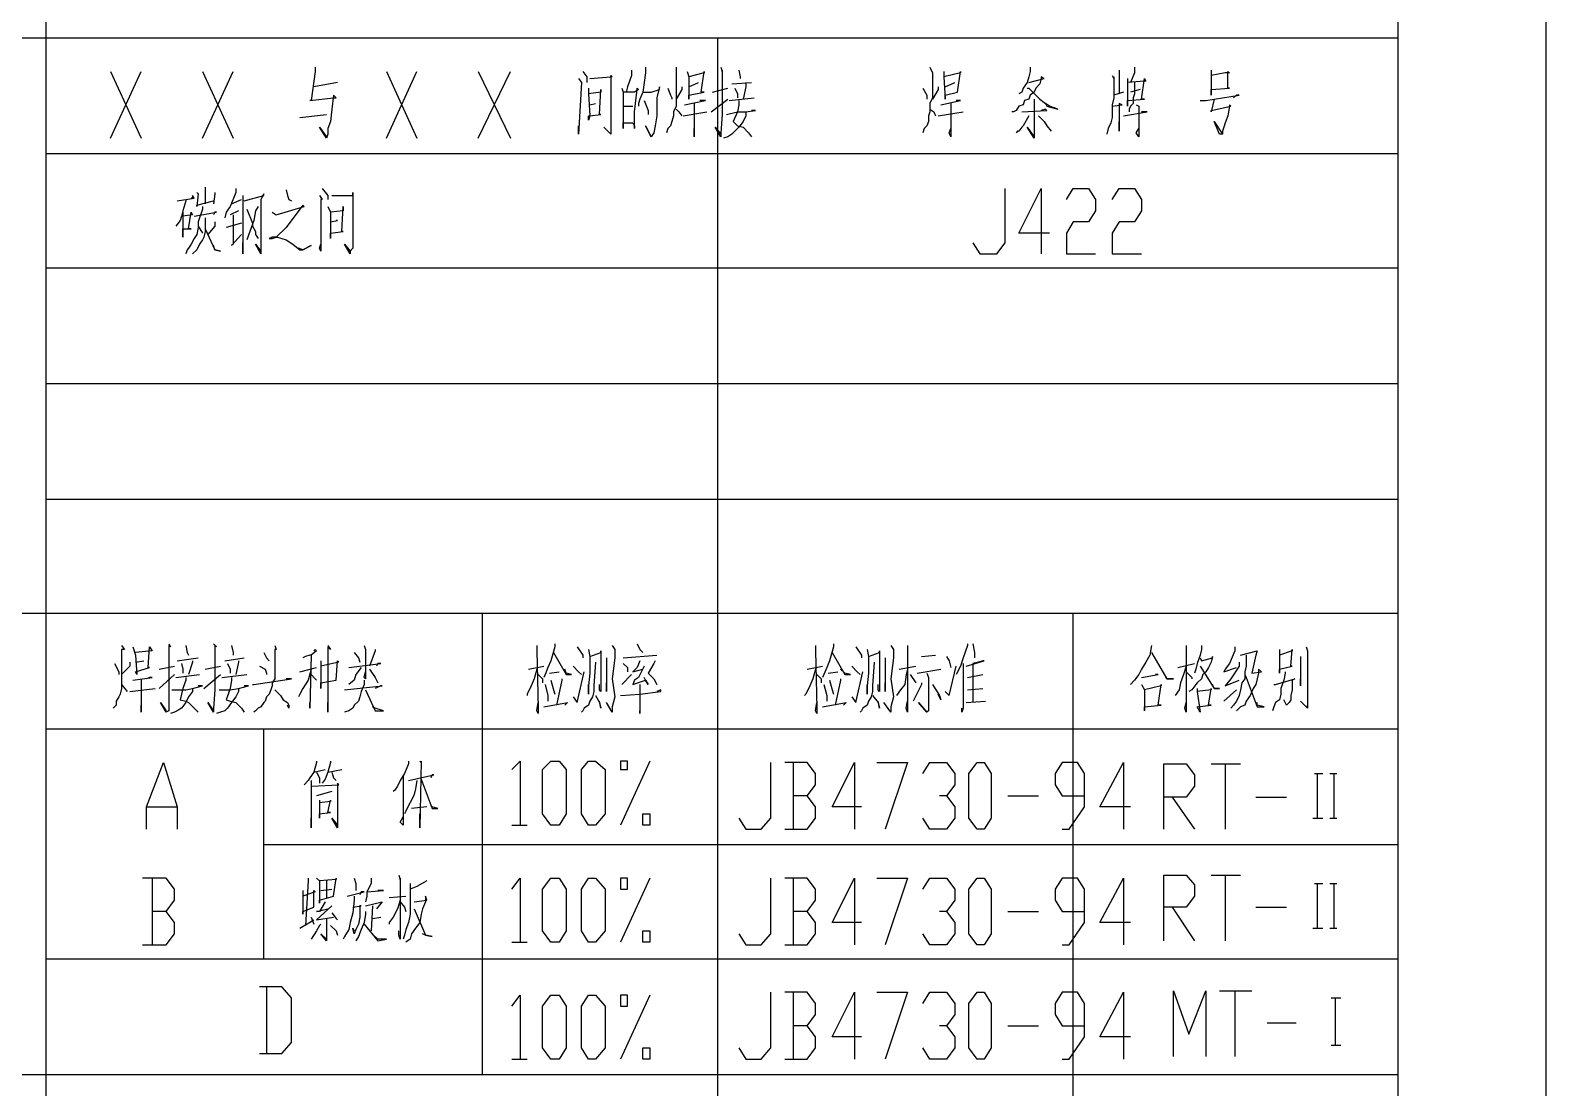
# Model space of a CAD drawing. Extents: x 0 to 400, y 0 to 283.
# Drawn here: x 330.7 to 399.8, y 179.4 to 227.6 of the extents above; entities that cross this region are included whole.
import ezdxf

# ---------------------------------------------------------------- set-up
doc = ezdxf.new("R2010")
doc.units = 0
doc.layers.get('0').update_dxf_attribs({"linetype": 'CONTINUOUS'})

msp = doc.modelspace()

# ---------------------------------------------------------------- linework, layer by layer
at = {"color": 0}
for points in [[(0.09525, 0.09525), (0.09525, 282.54325), (399.76425, 282.54325), (399.76425, 0.09525), (0.09525, 0.09525)], [(16.85925, 6.76275), (16.85925, 275.87575), (393.03325, 275.87575), (393.03325, 6.76275), (16.85925, 6.76275)], [(331.43825, 164.24275), (331.43825, 242.98275)], [(275.05025, 227.23475), (393.03325, 227.23475)], [(362.04525, 164.24275), (362.04525, 227.23475)], [(343.69375, 225.90125), (343.69375, 225.71075), (343.50325, 224.37725), (343.43975, 224.37725), (344.51925, 224.50425), (344.64625, 224.50425), (344.51925, 224.63125), (344.45575, 223.99625), (344.39225, 223.42475), (344.26525, 223.10725), (344.26525, 222.85325), (344.20175, 222.66275), (343.88425, 223.17075), (344.20175, 222.72625)], [(358.74325, 225.90125), (358.74325, 225.64725), (358.67975, 225.20275), (358.61625, 224.75825), (358.48925, 224.44075), (358.42575, 224.25025), (358.42575, 224.12325)], [(360.14025, 225.90125), (360.14025, 224.12325), (360.01325, 223.86925), (360.01325, 223.67875), (359.94975, 223.42475), (359.88625, 223.23425), (359.75925, 223.10725), (359.69575, 222.91675)], [(362.17225, 225.90125), (362.23575, 225.71075), (362.23575, 225.77425), (362.23575, 223.74225), (362.17225, 222.91675), (362.17225, 222.72625), (361.91825, 223.17075), (362.17225, 222.85325)], [(371.69725, 225.90125), (371.82425, 225.64725), (371.82425, 224.50425), (371.69725, 224.25025), (371.69725, 223.86925), (371.63375, 223.67875), (371.63375, 223.42475), (371.57025, 223.23425), (371.44325, 223.10725), (371.37975, 222.91675)], [(376.26925, 225.90125), (376.26925, 225.71075), (376.20575, 225.45675), (376.14225, 225.20275), (375.95175, 224.94875), (375.88825, 224.75825), (375.76125, 224.69475)], [(381.03175, 225.90125), (381.03175, 225.64725), (380.84125, 225.20275)], [(334.35925, 222.66275), (335.75625, 225.71075)], [(334.35925, 225.71075), (335.75625, 222.66275)], [(338.55025, 222.66275), (339.94725, 225.71075)], [(338.55025, 225.71075), (339.94725, 222.66275)], [(344.70975, 225.20275), (343.63025, 225.01225)], [(346.93225, 222.66275), (348.32925, 225.71075)], [(346.93225, 225.71075), (348.32925, 222.66275)], [(351.12325, 222.66275), (352.58375, 225.71075)], [(351.12325, 225.71075), (352.58375, 222.66275)], [(355.69525, 225.39325), (355.82225, 225.20275), (355.69525, 222.85325), (355.69525, 223.23425)], [(355.88575, 225.71075), (356.07625, 225.45675), (356.07625, 225.20275)], [(356.20325, 225.39325), (357.15575, 225.45675), (357.15575, 225.52025), (357.21925, 225.45675), (357.15575, 225.45675), (357.15575, 223.23425), (357.15575, 222.85325), (356.83825, 223.17075), (357.15575, 222.85325)], [(358.10825, 225.77425), (358.10825, 225.52025), (357.91775, 225.01225), (357.85425, 224.75825)], [(360.64825, 225.71075), (360.71175, 225.45675), (360.71175, 224.44075), (360.71175, 224.63125), (361.41025, 224.75825), (361.28325, 224.75825), (361.41025, 225.71075), (361.41025, 225.64725), (360.71175, 225.45675)], [(360.71175, 225.01225), (361.15625, 225.20275)], [(362.68025, 225.13925), (363.56925, 225.20275)], [(362.99775, 225.77425), (363.06125, 225.45675), (363.06125, 225.39325)], [(363.31525, 225.20275), (363.31525, 225.01225), (363.18825, 224.44075)], [(372.33225, 225.71075), (372.33225, 225.45675), (372.39575, 224.44075), (372.39575, 224.63125), (372.96725, 224.75825), (373.09425, 225.71075), (373.09425, 225.64725), (372.33225, 225.45675)], [(372.39575, 225.01225), (372.84025, 225.20275)], [(376.20575, 225.20275), (376.90425, 225.39325), (376.77725, 225.45675), (376.77725, 225.39325), (376.71375, 225.13925), (376.52325, 224.94875), (376.45975, 224.75825), (376.26925, 224.63125), (376.20575, 224.44075), (376.01525, 224.37725), (375.95175, 224.18675), (375.76125, 224.12325), (375.63425, 223.93275), (375.50725, 223.86925), (375.44375, 223.86925)], [(380.01575, 225.52025), (380.07925, 225.39325), (380.07925, 225.45675), (380.07925, 224.94875), (380.07925, 224.50425), (380.01575, 224.18675), (380.01575, 223.61525), (379.95225, 223.36125), (379.82525, 223.10725), (379.76175, 222.85325)], [(380.33325, 225.77425), (380.33325, 224.69475)], [(380.71425, 225.39325), (380.71425, 224.12325), (380.71425, 224.37725), (381.47625, 224.44075), (381.34925, 224.44075), (381.47625, 225.39325), (381.53975, 225.26625), (381.47625, 225.26625), (380.71425, 225.20275)], [(381.03175, 225.20275), (381.03175, 224.69475), (380.96825, 224.50425), (380.96825, 224.25025), (380.84125, 224.12325), (380.77775, 223.99625), (380.77775, 223.86925)], [(384.52425, 225.77425), (384.52425, 224.63125), (384.52425, 224.88525), (385.34975, 224.94875), (385.28625, 224.94875), (385.28625, 225.64725), (385.28625, 225.71075), (385.34975, 225.64725), (385.15925, 225.64725), (384.52425, 225.52025)], [(356.13975, 224.94875), (356.13975, 224.69475), (356.20325, 223.67875), (356.13975, 223.48825), (356.13975, 223.67875), (356.20325, 223.67875), (356.71125, 223.74225), (356.64775, 223.74225), (356.71125, 224.88525), (356.71125, 224.75825), (356.13975, 224.69475)], [(357.66375, 224.94875), (357.72725, 224.75825), (357.72725, 223.10725), (357.72725, 223.36125), (358.17175, 223.36125), (358.23525, 223.23425), (358.23525, 223.10725), (358.23525, 223.86925), (358.36225, 224.88525), (358.36225, 224.94875), (358.42575, 224.88525), (358.23525, 224.75825), (357.72725, 224.75825)], [(358.61625, 224.75825), (358.99725, 224.75825), (359.37825, 224.88525), (359.37825, 225.01225), (359.25125, 224.50425), (359.25125, 223.67875), (359.18775, 223.23425), (359.12425, 222.91675), (358.99725, 222.72625), (358.74325, 223.23425), (358.99725, 222.72625)], [(359.75925, 224.94875), (359.88625, 224.63125), (359.94975, 224.50425), (359.94975, 224.44075)], [(360.39425, 225.01225), (360.39425, 224.88525), (360.14025, 224.44075)], [(361.72775, 223.86925), (362.48975, 224.44075)], [(361.79125, 224.75825), (362.48975, 224.94875)], [(362.55325, 224.37725), (363.69625, 224.50425)], [(362.80725, 224.94875), (362.93425, 224.69475), (362.93425, 224.50425)], [(371.37975, 224.94875), (371.57025, 224.63125), (371.57025, 224.44075)], [(372.07825, 225.01225), (372.07825, 224.88525), (371.82425, 224.44075)], [(376.14225, 224.94875), (376.20575, 224.94875), (376.39625, 224.75825), (376.52325, 224.63125), (376.71375, 224.44075), (376.96775, 224.25025), (377.03125, 224.12325), (377.53925, 223.99625), (377.15825, 224.12325), (376.96775, 224.25025)], [(376.45975, 224.44075), (376.45975, 224.37725)], [(380.52375, 224.75825), (380.07925, 224.63125)], [(381.28575, 224.88525), (380.84125, 224.75825)], [(384.01625, 224.37725), (384.27025, 224.37725), (384.65125, 224.44075), (385.79425, 224.63125), (385.66725, 224.63125), (385.54025, 224.50425)], [(384.65125, 224.44075), (384.52425, 223.86925), (384.52425, 223.93275), (385.41325, 224.12325), (385.34975, 224.18675), (385.34975, 224.12325), (385.28625, 223.67875), (385.15925, 223.36125), (385.09575, 223.17075), (385.03225, 222.98025), (385.03225, 222.85325), (384.90525, 222.85325), (384.65125, 223.42475), (385.03225, 222.85325)], [(356.20325, 224.18675), (356.45725, 224.25025)], [(357.72725, 224.12325), (358.17175, 224.12325)], [(358.67975, 224.37725), (358.87025, 223.93275), (358.87025, 223.74225)], [(360.14025, 223.99625), (360.26725, 223.86925), (360.39425, 223.67875)], [(360.45775, 223.67875), (361.53725, 223.86925)], [(360.52125, 224.18675), (361.47375, 224.37725), (361.21975, 224.37725)], [(360.96575, 224.25025), (360.96575, 222.72625), (360.96575, 222.91675), (360.96575, 223.10725)], [(363.31525, 223.86925), (363.31525, 223.67875), (363.18825, 223.42475), (362.99775, 223.17075), (362.80725, 222.98025), (362.68025, 222.85325), (362.48975, 222.72625), (362.29925, 222.66275)], [(362.42625, 223.74225), (362.93425, 223.86925), (363.31525, 223.86925), (363.75975, 223.93275), (363.56925, 223.93275)], [(362.99775, 224.37725), (362.99775, 224.18675), (362.93425, 223.86925), (362.74375, 223.42475), (362.93425, 223.23425), (363.18825, 223.17075), (363.44225, 222.91675), (363.56925, 222.72625)], [(371.69725, 223.99625), (371.88775, 223.86925), (371.95125, 223.67875)], [(372.07825, 223.67875), (373.22125, 223.86925)], [(372.20525, 224.18675), (373.09425, 224.37725), (372.90375, 224.37725)], [(372.64975, 224.25025), (372.64975, 222.72625), (372.58625, 222.91675), (372.64975, 223.10725)], [(375.88825, 223.86925), (377.03125, 223.93275), (376.96775, 223.99625), (376.77725, 223.93275)], [(376.45975, 224.37725), (376.45975, 222.66275), (376.14225, 223.17075), (376.45975, 222.72625)], [(380.01575, 224.12325), (380.46025, 224.18675), (380.33325, 224.25025), (380.33325, 222.98025), (380.33325, 223.17075), (380.33325, 223.42475)], [(380.52375, 223.67875), (381.60325, 223.86925), (381.34925, 223.86925)], [(381.09525, 224.18675), (381.22225, 224.12325), (381.22225, 222.72625), (381.09525, 222.91675), (381.22225, 223.10725)], [(342.99525, 223.61525), (344.20175, 223.74225)], [(376.20575, 223.67875), (375.95175, 223.23425), (375.88825, 223.17075), (375.76125, 222.98025), (375.69775, 222.98025), (375.63425, 222.91675)], [(376.65025, 223.67875), (376.90425, 223.42475), (377.03125, 223.23425), (377.22175, 222.98025)], [(331.43825, 221.96425), (393.03325, 221.96425)], [(338.67725, 220.44025), (338.67725, 219.67825)], [(340.07425, 220.37675), (340.07425, 220.18625), (339.82025, 219.55125), (339.62975, 219.29725), (339.56625, 219.04325)], [(342.36025, 220.31325), (342.42375, 220.05925), (342.48725, 219.86875), (342.61425, 219.80525)], [(344.01125, 220.37675), (344.26525, 220.05925), (344.26525, 219.86875)], [(373.66575, 217.90025), (373.98325, 217.39225), (374.74525, 217.39225), (375.12625, 217.90025), (375.12625, 220.37675)], [(377.15825, 218.34475), (375.76125, 218.34475), (376.77725, 220.37675), (376.77725, 217.39225)], [(377.92025, 219.86875), (378.23775, 220.37675), (378.93625, 220.37675), (379.25375, 219.86875), (379.25375, 219.36075), (378.93625, 218.85275), (378.23775, 218.85275), (377.92025, 218.34475), (377.92025, 217.39225), (379.25375, 217.39225)], [(380.01575, 219.86875), (380.33325, 220.37675), (381.03175, 220.37675), (381.34925, 219.86875), (381.34925, 219.36075), (381.03175, 218.85275), (380.33325, 218.85275), (380.01575, 218.34475), (380.01575, 217.39225), (381.34925, 217.39225)], [(337.78825, 219.86875), (337.78825, 219.80525), (337.66125, 219.36075), (337.59775, 219.10675), (337.53425, 218.91625), (337.34375, 218.66225)], [(337.40725, 219.80525), (338.16925, 219.93225), (338.10575, 220.05925), (338.10575, 219.93225), (338.04225, 219.93225)], [(338.29625, 220.18625), (338.35975, 220.12275), (338.29625, 219.55125), (338.29625, 219.61475), (339.05825, 219.80525)], [(339.12175, 220.18625), (339.12175, 220.12275), (339.05825, 219.67825)], [(339.88375, 219.67825), (340.32825, 219.86875)], [(340.39175, 220.05925), (340.39175, 217.39225), (340.39175, 217.64625), (340.39175, 217.90025)], [(340.45525, 219.80525), (341.34425, 220.05925), (341.34425, 220.12275), (341.21725, 219.86875), (341.21725, 217.39225), (340.96325, 217.83675), (341.21725, 217.51925)], [(341.72525, 219.29725), (341.91575, 219.17025), (343.18575, 219.55125), (343.12225, 219.61475), (342.36025, 218.59875), (341.91575, 218.15425), (341.72525, 218.15425), (341.59825, 218.09075), (341.72525, 218.09075), (341.91575, 218.15425), (341.97925, 218.15425), (342.36025, 218.02725), (342.67775, 217.83675), (342.99525, 217.58275), (343.12225, 217.58275), (343.50325, 217.77325), (343.12225, 217.58275), (342.93175, 217.64625)], [(343.88425, 220.05925), (344.01125, 219.86875), (343.94775, 219.86875), (343.94775, 217.51925), (343.88425, 217.64625), (343.94775, 217.83675)], [(344.45575, 220.05925), (345.40825, 220.05925), (345.40825, 220.18625), (345.40825, 217.64625), (345.28125, 217.51925), (345.28125, 217.39225), (345.02725, 217.83675), (345.28125, 217.51925)], [(337.66125, 219.29725), (337.66125, 218.15425), (337.66125, 218.53525), (338.04225, 218.53525), (337.91525, 218.53525), (338.04225, 219.29725), (338.10575, 219.17025), (337.66125, 219.10675)], [(338.55025, 219.55125), (338.55025, 219.42425), (338.35975, 218.85275), (338.35975, 218.59875), (338.29625, 218.28125), (338.16925, 218.09075), (338.04225, 217.83675), (337.91525, 217.64625), (337.85175, 217.58275), (337.78825, 217.39225)], [(338.67725, 219.04325), (338.67725, 218.40825), (338.61375, 218.15425), (338.55025, 218.02725), (338.42325, 217.83675), (338.29625, 217.58275), (338.10575, 217.39225)], [(338.16925, 219.10675), (339.18525, 219.29725), (339.12175, 219.29725), (339.05825, 219.17025)], [(340.20125, 219.36075), (339.82025, 219.17025)], [(339.94725, 219.17025), (339.94725, 217.83675), (339.88375, 217.77325), (340.32825, 218.28125)], [(341.09025, 219.55125), (340.96325, 219.36075), (340.89975, 218.91625), (340.70925, 218.40825), (340.58225, 218.02725)], [(340.58225, 219.42425), (340.83625, 218.78925), (340.83625, 218.66225), (340.96325, 218.40825), (340.96325, 218.28125), (341.09025, 218.09075)], [(344.26525, 219.55125), (344.39225, 219.29725), (344.39225, 218.09075), (344.39225, 218.28125), (344.39225, 218.34475), (344.96375, 218.40825), (344.90025, 218.40825), (344.96375, 219.55125), (344.96375, 219.36075), (344.39225, 219.29725)], [(344.39225, 218.85275), (344.70975, 218.91625), (344.64625, 218.91625)], [(338.35975, 218.66225), (338.55025, 218.34475)], [(338.67725, 218.53525), (339.12175, 217.58275), (339.37575, 217.51925), (339.12175, 217.58275), (339.05825, 217.77325)], [(339.12175, 218.85275), (339.12175, 218.66225), (338.80425, 218.28125)], [(340.32825, 218.78925), (339.62975, 218.59875)], [(331.43825, 216.75725), (393.03325, 216.75725)], [(331.43825, 211.48675), (393.03325, 211.48675)], [(331.43825, 206.21625), (393.03325, 206.21625)], [(275.05025, 201.00925), (393.03325, 201.00925)], [(351.31375, 179.99075), (351.31375, 201.00925)], [(378.23775, 164.24275), (378.23775, 201.00925)], [(337.02625, 199.61225), (337.08975, 199.48525), (337.02625, 199.54875), (337.02625, 196.56425), (336.89925, 196.50075), (336.64525, 196.94525), (336.89925, 196.56425)], [(339.05825, 199.61225), (339.18525, 199.48525), (339.12175, 199.54875), (339.12175, 197.51675), (339.05825, 196.69125), (339.05825, 196.50075), (338.80425, 196.94525), (339.05825, 196.56425)], [(354.61575, 199.61225), (354.61575, 199.48525), (354.42525, 198.85025), (354.29825, 198.53275), (354.17125, 198.21525), (354.10775, 198.08825)], [(358.36225, 199.61225), (358.48925, 199.35825), (358.61625, 199.23125)], [(367.31575, 199.61225), (367.31575, 199.48525), (367.12525, 198.85025), (366.99825, 198.53275), (366.87125, 198.21525), (366.80775, 198.08825)], [(373.41175, 199.61225), (373.41175, 199.54875), (373.22125, 198.97725), (373.09425, 198.59625), (372.90375, 198.21525)], [(373.66575, 199.61225), (373.72925, 199.23125), (373.72925, 198.97725)], [(334.86725, 199.54875), (334.99425, 199.35825), (334.86725, 199.35825), (334.86725, 198.59625), (334.86725, 197.58025), (334.80375, 197.32625), (334.74025, 197.19925), (334.61325, 197.00875), (334.61325, 196.81825), (334.48625, 196.69125)], [(335.37525, 199.48525), (335.50225, 199.10425), (335.56575, 198.21525), (335.50225, 198.34225), (336.13725, 198.53275), (336.07375, 198.53275), (336.13725, 199.48525), (336.26425, 199.29475), (335.50225, 199.23125)], [(337.40725, 198.85025), (338.35975, 198.97725)], [(337.78825, 199.54875), (337.85175, 199.23125), (337.91525, 199.10425)], [(339.56625, 198.85025), (340.45525, 198.97725)], [(339.88375, 199.54875), (339.94725, 199.23125), (339.94725, 199.10425)], [(341.85225, 199.54875), (341.91575, 199.35825), (341.85225, 199.35825), (341.85225, 199.04075), (341.85225, 198.02475), (341.72525, 197.83425), (341.72525, 197.70725), (341.66175, 197.51675), (341.59825, 197.32625), (341.47125, 197.19925), (341.40775, 197.00875), (341.34425, 196.94525), (341.21725, 196.75475), (341.09025, 196.69125), (340.96325, 196.56425), (340.89975, 196.50075)], [(341.34425, 199.23125), (341.47125, 198.97725), (341.59825, 198.85025)], [(343.63025, 199.29475), (343.69375, 199.35825), (343.75725, 199.29475), (343.50325, 199.10425), (343.43975, 199.10425), (343.24925, 199.04075), (343.12225, 198.97725)], [(343.50325, 199.10425), (343.43975, 196.69125), (343.43975, 196.94525)], [(344.26525, 199.54875), (344.39225, 199.35825), (344.26525, 199.48525), (344.26525, 196.50075), (344.26525, 196.56425), (344.26525, 196.94525)], [(345.47175, 199.23125), (345.66225, 198.97725), (345.72575, 198.78675)], [(345.91625, 199.54875), (345.97975, 199.35825), (345.97975, 198.02475), (345.91625, 198.08825), (345.97975, 198.34225)], [(346.42425, 199.35825), (346.42425, 199.29475), (346.17025, 198.59625)], [(353.79025, 199.54875), (353.79025, 199.29475), (353.85375, 196.69125), (353.85375, 196.43725), (353.79025, 196.56425), (353.85375, 196.94525)], [(354.55225, 199.23125), (355.12375, 198.21525), (355.37775, 198.21525), (355.12375, 198.27875), (355.06025, 198.46925)], [(355.63175, 199.48525), (355.88575, 199.10425), (355.88575, 198.97725)], [(356.13975, 199.35825), (356.20325, 199.04075), (356.20325, 198.27875), (356.13975, 197.70725), (356.13975, 197.32625), (356.13975, 197.51675), (356.13975, 197.77075)], [(356.20325, 199.04075), (356.71125, 199.23125), (356.71125, 199.29475), (356.71125, 198.46925), (356.71125, 197.45325), (356.64775, 197.51675), (356.64775, 197.77075)], [(357.21925, 199.54875), (357.34625, 199.35825), (357.34625, 198.97725), (357.21925, 198.02475), (357.34625, 197.19925), (357.21925, 196.75475), (357.21925, 196.50075), (356.96525, 196.94525)], [(356.96525, 198.97725), (356.96525, 197.45325), (356.96525, 197.58025), (356.96525, 197.83425)], [(357.72725, 198.97725), (359.25125, 199.10425)], [(366.49025, 199.54875), (366.49025, 199.29475), (366.55375, 196.69125), (366.55375, 196.43725), (366.49025, 196.56425), (366.55375, 196.94525)], [(367.25225, 199.23125), (367.82375, 198.21525), (368.07775, 198.21525), (367.82375, 198.27875), (367.63325, 198.46925)], [(368.33175, 199.48525), (368.58575, 199.10425), (368.58575, 198.97725)], [(368.83975, 199.35825), (368.90325, 199.04075), (368.90325, 198.27875), (368.83975, 197.70725), (368.83975, 197.32625), (368.83975, 197.51675), (368.83975, 197.77075)], [(368.90325, 199.04075), (369.41125, 199.23125), (369.41125, 199.29475), (369.41125, 198.46925), (369.41125, 197.45325), (369.34775, 197.51675), (369.34775, 197.77075)], [(369.91925, 199.54875), (370.04625, 199.35825), (370.04625, 198.97725), (369.91925, 198.02475), (370.04625, 197.19925), (369.91925, 196.75475), (369.91925, 196.50075), (369.60175, 196.94525)], [(369.66525, 198.97725), (369.66525, 197.45325), (369.66525, 197.58025), (369.66525, 197.83425)], [(370.68125, 199.54875), (370.68125, 196.50075), (370.61775, 196.69125), (370.68125, 197.00875)], [(371.31625, 199.04075), (371.95125, 199.10425)], [(372.45925, 199.04075), (372.58625, 198.85025), (372.64975, 198.53275)], [(381.79375, 199.54875), (381.73025, 199.10425), (381.53975, 198.78675), (381.34925, 198.46925), (381.22225, 198.21525), (381.03175, 197.96125), (380.84125, 197.77075)], [(381.79375, 199.23125), (382.49225, 198.02475), (382.80975, 198.02475), (382.49225, 198.02475), (382.36525, 198.27875)], [(383.38125, 199.54875), (383.38125, 196.50075), (383.31775, 196.69125), (383.38125, 196.94525)], [(384.01625, 198.97725), (384.07975, 198.85025), (384.58775, 198.97725), (384.58775, 199.04075), (384.52425, 198.78675), (384.39725, 198.53275), (384.27025, 198.34225), (384.14325, 198.21525), (384.07975, 198.02475), (383.88925, 197.83425), (383.82575, 197.77075), (383.63525, 197.51675), (383.50825, 197.45325)], [(384.07975, 199.54875), (384.07975, 199.35825), (384.01625, 199.10425), (383.88925, 198.72325), (383.82575, 198.46925), (383.76225, 198.27875)], [(385.60375, 199.48525), (385.60375, 199.29475), (385.34975, 198.72325), (385.15925, 198.46925), (385.09575, 198.34225), (385.66725, 198.53275)], [(386.11175, 199.10425), (386.11175, 198.59625), (386.04825, 198.34225), (386.04825, 198.02475), (385.92125, 197.83425), (385.85775, 197.51675), (385.79425, 197.26275), (385.66725, 197.00875), (385.54025, 196.81825), (385.41325, 196.69125)], [(385.85775, 199.10425), (386.61975, 199.29475), (386.55625, 199.10425), (386.36575, 198.27875), (386.81025, 198.34225), (386.68325, 198.46925), (386.68325, 198.27875), (386.61975, 198.02475), (386.55625, 197.77075), (386.42925, 197.58025), (386.36575, 197.45325), (386.30225, 197.26275), (386.11175, 197.00875), (386.04825, 196.81825), (385.85775, 196.75475), (385.66725, 196.56425)], [(387.63575, 199.35825), (387.63575, 198.27875), (387.63575, 198.46925), (388.20725, 198.59625), (388.14375, 198.59625), (388.20725, 199.35825), (388.20725, 199.29475), (387.63575, 199.10425)], [(388.84225, 199.48525), (388.90575, 199.29475), (388.90575, 196.69125), (388.58825, 197.00875), (388.90575, 196.69125), (388.90575, 196.81825)], [(388.58825, 199.04075), (388.58825, 197.70725), (388.58825, 197.77075), (388.58825, 198.02475)], [(334.54975, 198.72325), (334.74025, 198.34225), (334.74025, 198.21525)], [(335.24825, 198.78675), (335.24825, 198.59625), (334.86725, 198.21525)], [(335.50225, 198.78675), (335.88325, 198.85025)], [(336.58175, 198.46925), (337.28025, 198.59625)], [(336.58175, 197.58025), (337.28025, 198.21525)], [(337.34375, 198.08825), (338.42325, 198.21525)], [(337.59775, 198.72325), (337.66125, 198.46925), (337.66125, 198.27875)], [(338.10575, 198.85025), (338.10575, 198.78675), (337.91525, 198.21525)], [(338.61375, 197.58025), (339.37575, 198.21525)], [(338.67725, 198.46925), (339.37575, 198.59625)], [(339.43925, 198.08825), (340.58225, 198.21525)], [(339.69325, 198.72325), (339.82025, 198.46925), (339.82025, 198.27875)], [(340.20125, 198.85025), (340.20125, 198.78675), (340.07425, 198.21525)], [(341.15375, 198.59625), (341.40775, 198.46925), (341.47125, 198.27875), (341.47125, 198.21525)], [(343.50325, 198.46925), (343.37625, 197.96125), (343.12225, 197.58025), (342.99525, 197.32625), (342.93175, 197.19925)], [(342.99525, 198.34225), (343.75725, 198.53275)], [(343.50325, 198.21525), (343.69375, 198.02475), (343.75725, 197.96125)], [(343.94775, 198.85025), (343.94775, 197.58025), (343.94775, 197.70725), (343.94775, 197.83425), (344.64625, 197.96125), (344.70975, 198.85025), (344.77325, 198.78675), (343.94775, 198.59625)], [(345.21775, 198.53275), (346.67825, 198.72325), (346.55125, 198.72325), (346.48775, 198.59625)], [(345.78925, 198.53275), (345.53525, 198.21525), (345.47175, 197.96125), (345.21775, 197.77075)], [(346.17025, 198.46925), (346.42425, 198.08825), (346.55125, 197.83425)], [(353.79025, 198.46925), (353.66325, 198.02475), (353.53625, 197.70725), (353.34575, 197.32625), (353.34575, 197.26275)], [(353.40925, 198.46925), (354.10775, 198.59625)], [(353.85375, 198.21525), (354.04425, 198.02475), (354.04425, 197.83425)], [(354.36175, 198.27875), (354.80625, 198.34225)], [(355.44125, 198.59625), (355.69525, 198.34225), (355.82225, 198.21525)], [(355.44125, 197.19925), (355.63175, 196.94525), (355.94925, 198.34225)], [(356.45725, 198.78675), (356.39375, 197.70725), (356.39375, 197.45325), (356.33025, 197.19925), (356.20325, 197.00875), (356.13975, 196.81825), (355.94925, 196.69125), (355.88575, 196.56425), (355.82225, 196.50075)], [(357.66375, 197.77075), (358.10825, 198.21525)], [(357.72725, 198.72325), (357.91775, 198.53275), (357.91775, 198.34225)], [(358.48925, 198.85025), (358.36225, 198.53275), (358.17175, 198.34225), (358.61625, 198.46925)], [(358.67975, 198.59625), (358.42575, 198.08825), (358.23525, 197.96125), (358.17175, 197.77075), (358.74325, 197.96125), (358.87025, 197.77075), (358.74325, 197.96125), (358.67975, 198.08825)], [(359.18775, 198.85025), (359.12425, 198.72325), (358.87025, 198.27875), (359.12425, 198.02475), (359.25125, 197.77075)], [(366.49025, 198.46925), (366.36325, 198.02475), (366.23625, 197.70725), (366.04575, 197.32625), (365.98225, 197.26275)], [(366.10925, 198.46925), (366.80775, 198.59625)], [(366.55375, 198.21525), (366.74425, 198.02475), (366.74425, 197.83425)], [(367.06175, 198.27875), (367.50625, 198.34225)], [(368.14125, 198.59625), (368.39525, 198.34225), (368.52225, 198.21525)], [(368.14125, 197.19925), (368.33175, 196.94525), (368.64925, 198.34225)], [(369.15725, 198.78675), (369.09375, 197.70725), (369.09375, 197.45325), (369.03025, 197.19925), (368.90325, 197.00875), (368.83975, 196.81825), (368.64925, 196.69125), (368.58575, 196.56425), (368.52225, 196.50075)], [(370.68125, 198.46925), (370.61775, 198.21525), (370.55425, 197.77075), (370.36375, 197.51675), (370.17325, 197.26275)], [(370.30025, 198.46925), (371.06225, 198.59625)], [(370.80825, 198.21525), (371.06225, 197.83425)], [(371.12575, 198.27875), (372.20525, 198.46925)], [(371.57025, 198.27875), (371.63375, 198.08825), (371.63375, 196.56425), (371.57025, 196.50075), (371.18925, 196.94525), (371.57025, 196.50075)], [(372.39575, 197.45325), (372.58625, 197.26275), (372.90375, 198.59625)], [(373.22125, 198.72325), (373.22125, 196.69125), (373.15775, 196.50075), (373.15775, 196.69125)], [(373.34825, 198.59625), (374.17375, 198.85025), (374.11025, 198.85025), (373.91975, 198.78675), (373.66575, 198.72325), (373.66575, 196.94525)], [(373.41175, 198.08825), (374.11025, 198.21525)], [(381.34925, 198.08825), (382.11125, 198.21525), (381.98425, 198.21525)], [(383.38125, 198.59625), (383.25425, 198.21525), (383.12725, 197.83425), (383.06375, 197.51675), (382.87325, 197.26275)], [(383.00025, 198.53275), (383.76225, 198.72325)], [(383.38125, 198.34225), (383.63525, 198.08825), (383.63525, 198.02475)], [(384.01625, 198.59625), (384.65125, 197.58025), (384.90525, 197.58025), (384.65125, 197.58025), (384.58775, 197.77075)], [(385.79425, 198.78675), (385.79425, 198.59625), (385.41325, 198.02475), (385.15925, 197.70725), (385.79425, 197.96125)], [(386.04825, 198.21525), (386.11175, 198.08825), (386.61975, 196.75475), (386.93725, 196.75475), (386.61975, 196.81825), (386.61975, 196.94525)], [(387.88975, 198.34225), (387.88975, 198.27875), (387.82625, 197.96125), (387.69925, 197.58025), (387.69925, 197.32625), (387.63575, 197.07225), (387.44525, 196.94525), (387.38175, 196.75475), (387.31825, 196.56425)], [(334.86725, 197.77075), (335.05775, 197.51675), (335.12125, 197.45325)], [(335.24825, 197.45325), (336.39125, 197.58025)], [(335.37525, 197.96125), (336.26425, 198.08825), (336.13725, 198.08825), (336.01025, 198.02475)], [(335.75625, 198.02475), (335.75625, 196.50075), (335.75625, 196.69125), (335.75625, 196.81825)], [(338.10575, 197.58025), (338.10575, 197.45325), (337.91525, 197.19925), (337.78825, 196.94525), (337.59775, 196.69125), (337.40725, 196.56425), (337.28025, 196.50075), (337.08975, 196.43725)], [(337.15325, 197.51675), (337.78825, 197.51675), (338.10575, 197.58025), (338.55025, 197.70725), (338.35975, 197.70725)], [(337.78825, 198.08825), (337.78825, 197.96125), (337.66125, 197.58025), (337.53425, 197.07225), (337.78825, 197.00875), (337.91525, 196.94525), (338.16925, 196.69125), (338.35975, 196.50075)], [(340.20125, 197.58025), (340.20125, 197.45325), (340.07425, 197.19925), (339.88375, 196.94525), (339.69325, 196.69125), (339.56625, 196.56425), (339.37575, 196.50075), (339.18525, 196.43725)], [(339.31225, 197.51675), (339.82025, 197.51675), (340.20125, 197.58025), (340.64575, 197.70725), (340.45525, 197.70725)], [(339.88375, 198.08825), (339.88375, 197.96125), (339.82025, 197.58025), (339.62975, 197.07225), (339.82025, 197.00875), (340.07425, 196.94525), (340.32825, 196.69125), (340.45525, 196.50075)], [(340.83625, 197.77075), (340.89975, 197.77075), (342.61425, 198.02475), (342.36025, 198.02475)], [(341.85225, 197.51675), (342.10625, 197.26275), (342.23325, 197.07225), (342.42375, 196.94525), (342.48725, 196.81825), (342.48725, 196.69125), (342.42375, 196.81825)], [(345.91625, 197.96125), (345.91625, 197.77075), (345.78925, 197.45325), (345.72575, 197.19925), (345.66225, 197.00875), (345.47175, 196.81825), (345.40825, 196.69125), (345.21775, 196.56425), (345.02725, 196.50075)], [(345.02725, 197.51675), (346.74175, 197.70725), (346.67825, 197.70725), (346.42425, 197.58025)], [(345.97975, 197.51675), (346.42425, 196.56425), (346.80525, 196.56425), (346.42425, 196.69125), (346.29725, 196.75475)], [(354.17125, 197.77075), (354.29825, 197.26275), (354.29825, 197.00875)], [(354.42525, 197.96125), (354.55225, 197.51675), (354.61575, 197.32625)], [(354.93325, 198.02475), (354.93325, 197.96125), (354.67925, 196.81825)], [(357.60025, 197.26275), (358.48925, 197.32625), (359.44175, 197.45325), (359.44175, 197.51675), (359.25125, 197.45325)], [(358.48925, 197.77075), (358.48925, 196.43725), (358.48925, 196.50075), (358.48925, 196.56425)], [(366.87125, 197.77075), (366.99825, 197.26275), (366.99825, 197.00875)], [(367.12525, 197.96125), (367.25225, 197.51675), (367.31575, 197.32625)], [(367.63325, 198.02475), (367.63325, 197.96125), (367.37925, 196.81825)], [(371.31625, 197.83425), (371.31625, 197.77075), (370.93525, 197.00875)], [(371.82425, 197.77075), (372.14175, 197.26275), (372.20525, 197.07225), (372.07825, 197.32625)], [(373.41175, 197.51675), (374.11025, 197.58025)], [(381.34925, 197.77075), (381.47625, 197.51675), (381.47625, 196.56425), (381.47625, 196.75475), (382.23825, 196.81825), (382.11125, 196.81825), (382.23825, 197.77075), (382.23825, 197.70725), (381.47625, 197.51675)], [(383.88925, 197.58025), (383.88925, 197.45325), (384.01625, 196.50075), (383.88925, 196.75475), (384.52425, 196.81825), (384.39725, 196.81825), (384.52425, 197.58025), (384.52425, 197.51675), (383.88925, 197.45325)], [(385.09575, 197.00875), (385.66725, 197.51675)], [(387.38175, 197.77075), (387.44525, 197.77075), (388.33425, 198.02475), (388.20725, 197.96125), (388.20725, 197.51675), (388.14375, 197.26275), (388.14375, 197.07225), (388.08025, 196.94525), (387.95325, 196.81825), (387.82625, 197.07225)], [(354.10775, 196.75475), (355.18725, 196.94525), (355.06025, 196.81825)], [(356.45725, 197.26275), (356.64775, 196.94525), (356.71125, 196.69125), (356.64775, 197.00875)], [(366.80775, 196.75475), (367.88725, 196.94525), (367.76025, 196.81825)], [(369.09375, 197.26275), (369.34775, 196.94525), (369.41125, 196.69125), (369.34775, 197.00875)], [(373.34825, 196.94525), (374.23725, 197.00875)], [(331.43825, 195.73875), (393.03325, 195.73875)], [(341.34425, 185.26125), (341.34425, 195.73875)], [(336.01025, 191.16675), (336.01025, 192.18275), (336.77225, 194.21475), (337.40725, 192.18275), (337.40725, 191.16675)], [(343.75725, 194.27825), (343.75725, 194.21475), (343.63025, 193.77025), (343.43975, 193.51625), (343.37625, 193.38925), (343.18575, 193.19875)], [(344.39225, 194.27825), (344.39225, 194.21475), (344.26525, 193.77025), (344.13825, 193.45275), (344.01125, 193.26225)], [(347.94825, 194.27825), (347.94825, 194.15125), (347.75775, 193.70675), (347.56725, 193.38925), (347.44025, 193.13525), (347.31325, 192.94475), (347.24975, 192.88125)], [(348.45625, 194.27825), (348.51975, 194.21475), (348.51975, 194.27825), (348.45625, 191.23025), (348.45625, 191.86525)], [(352.64725, 193.89725), (353.02825, 194.27825), (353.02825, 191.35725)], [(354.42525, 191.35725), (354.04425, 191.86525), (354.04425, 193.89725), (354.42525, 194.27825), (354.80625, 194.27825), (355.12375, 193.89725), (355.12375, 191.86525), (354.80625, 191.35725), (354.42525, 191.35725)], [(356.13975, 191.35725), (355.82225, 191.86525), (355.82225, 193.89725), (356.13975, 194.27825), (356.45725, 194.27825), (356.90175, 193.89725), (356.90175, 191.86525), (356.45725, 191.35725), (356.13975, 191.35725)], [(357.60025, 194.27825), (357.60025, 193.89725), (357.91775, 193.89725), (357.91775, 194.27825), (357.60025, 194.27825)], [(358.93375, 194.27825), (357.60025, 191.35725)], [(362.99775, 191.67475), (363.31525, 191.16675), (364.01375, 191.16675), (364.45825, 191.67475), (364.45825, 194.21475)], [(366.10925, 192.69075), (366.49025, 193.19875), (366.49025, 193.70675), (366.10925, 194.21475), (365.09325, 194.21475)], [(365.47425, 194.21475), (365.47425, 191.16675)], [(368.58575, 192.18275), (367.25225, 192.18275), (368.26825, 194.21475), (368.26825, 191.16675)], [(369.28425, 194.21475), (370.68125, 194.21475), (369.66525, 191.16675)], [(371.37975, 193.70675), (371.69725, 194.21475), (372.45925, 194.21475), (372.84025, 193.70675), (372.84025, 193.19875), (372.45925, 192.69075), (372.14175, 192.69075)], [(373.85625, 191.16675), (373.47525, 191.67475), (373.47525, 193.70675), (373.85625, 194.21475), (374.17375, 194.21475), (374.49125, 193.70675), (374.49125, 191.67475), (374.17375, 191.16675), (373.85625, 191.16675)], [(377.72975, 191.16675), (378.04725, 191.16675), (378.74575, 192.18275), (378.74575, 193.70675), (378.42825, 194.21475), (377.72975, 194.21475), (377.41225, 193.70675), (377.41225, 193.19875), (377.72975, 192.69075), (378.74575, 192.69075)], [(380.84125, 192.18275), (379.44425, 192.18275), (380.52375, 194.21475), (380.52375, 191.16675)], [(382.36525, 191.16675), (382.36525, 194.15125), (383.38125, 194.15125), (383.76225, 193.64325), (383.76225, 193.13525), (383.38125, 192.62725), (382.36525, 192.62725)], [(384.52425, 194.15125), (385.85775, 194.15125)], [(385.15925, 194.15125), (385.15925, 191.16675)], [(343.50325, 193.38925), (343.50325, 191.23025), (343.50325, 191.42075), (343.50325, 191.67475)], [(343.63025, 193.77025), (344.13825, 193.89725)], [(343.75725, 193.77025), (343.88425, 193.51625), (343.88425, 193.26225)], [(344.26525, 193.77025), (344.90025, 193.89725)], [(344.45575, 193.77025), (344.51925, 193.51625), (344.64625, 193.38925)], [(347.69425, 193.64325), (347.69425, 191.35725), (347.56725, 191.48425), (347.69425, 191.73825)], [(348.32925, 193.38925), (348.26575, 193.00825), (348.20225, 192.75425), (348.07525, 192.50025), (347.94825, 192.24625), (347.82125, 191.99225), (347.75775, 191.86525)], [(347.94825, 193.38925), (349.09125, 193.64325), (349.02775, 193.64325), (348.96425, 193.51625)], [(348.51975, 193.45275), (349.02775, 192.11925), (349.28175, 192.11925), (349.02775, 192.18275), (348.96425, 192.24625)], [(389.22325, 193.70675), (389.60425, 193.70675)], [(389.35025, 193.70675), (389.35025, 191.67475)], [(389.92175, 193.70675), (390.23925, 193.70675)], [(390.11225, 193.70675), (390.11225, 191.67475)], [(343.50325, 193.13525), (344.77325, 193.19875), (344.70975, 193.26225), (344.70975, 191.23025), (344.45575, 191.67475), (344.70975, 191.35725)], [(344.45575, 192.88125), (343.75725, 192.69075)], [(365.09325, 191.16675), (366.10925, 191.16675), (366.49025, 191.67475), (366.49025, 192.18275), (366.10925, 192.69075), (365.47425, 192.69075)], [(372.45925, 192.69075), (372.84025, 192.18275), (372.84025, 191.67475), (372.45925, 191.16675), (371.69725, 191.16675), (371.37975, 191.67475)], [(375.25325, 192.69075), (376.65025, 192.69075)], [(336.01025, 192.18275), (337.40725, 192.18275)], [(343.88425, 192.50025), (343.88425, 191.67475), (343.88425, 191.86525), (344.39225, 191.92875), (344.26525, 191.92875), (344.39225, 192.50025), (344.39225, 192.43675), (343.88425, 192.37325)], [(348.77375, 192.18275), (348.07525, 192.11925)], [(382.74625, 192.62725), (383.76225, 191.16675)], [(386.55625, 192.62725), (387.95325, 192.62725)], [(352.64725, 191.35725), (353.34575, 191.35725)], [(358.93375, 191.35725), (358.61625, 191.35725), (358.61625, 191.86525), (358.93375, 191.86525), (358.93375, 191.35725)], [(389.15975, 191.67475), (389.60425, 191.67475)], [(389.92175, 191.67475), (390.23925, 191.67475)], [(341.34425, 190.46825), (393.03325, 190.46825)], [(336.89925, 187.42025), (337.28025, 187.92825), (337.28025, 188.43625), (336.89925, 188.94425), (335.81975, 188.94425)], [(336.26425, 188.94425), (336.26425, 185.89625)], [(343.37625, 188.94425), (343.37625, 188.81725), (343.24925, 186.78525)], [(343.75725, 188.94425), (343.88425, 188.81725), (343.88425, 187.80125), (343.88425, 187.92825), (344.51925, 188.11875), (344.64625, 188.94425), (344.64625, 188.88075), (343.88425, 188.81725)], [(344.20175, 188.81725), (344.20175, 188.05525)], [(345.47175, 188.94425), (345.53525, 188.69025), (345.53525, 188.37275)], [(346.23375, 188.94425), (346.23375, 188.69025), (346.04325, 188.30925), (346.04325, 188.11875), (345.97975, 187.86475)], [(347.50375, 189.07125), (347.56725, 188.88075), (347.56725, 188.94425), (347.56725, 186.15025), (347.50375, 186.34075), (347.50375, 186.53125)], [(348.01175, 188.69025), (348.01175, 187.29325), (347.94825, 186.91225), (347.82125, 186.59475), (347.75775, 186.34075), (347.69425, 186.15025)], [(348.77375, 188.81725), (348.32925, 188.56325), (348.01175, 188.43625)], [(352.64725, 188.43625), (353.02825, 188.94425), (353.02825, 186.02325)], [(354.42525, 186.02325), (354.04425, 186.53125), (354.04425, 188.43625), (354.42525, 188.94425), (354.80625, 188.94425), (355.12375, 188.43625), (355.12375, 186.53125), (354.80625, 186.02325), (354.42525, 186.02325)], [(356.13975, 186.02325), (355.82225, 186.53125), (355.82225, 188.43625), (356.13975, 188.94425), (356.45725, 188.94425), (356.90175, 188.43625), (356.90175, 186.53125), (356.45725, 186.02325), (356.13975, 186.02325)], [(357.60025, 188.94425), (357.60025, 188.43625), (357.91775, 188.43625), (357.91775, 188.94425), (357.60025, 188.94425)], [(358.93375, 188.94425), (357.60025, 186.02325)], [(362.99775, 186.40425), (363.31525, 185.89625), (364.01375, 185.89625), (364.45825, 186.40425), (364.45825, 188.94425)], [(366.10925, 187.42025), (366.49025, 187.92825), (366.49025, 188.43625), (366.10925, 188.94425), (365.09325, 188.94425)], [(365.47425, 188.94425), (365.47425, 185.89625)], [(368.58575, 186.91225), (367.25225, 186.91225), (368.26825, 188.94425), (368.26825, 185.89625)], [(369.28425, 188.94425), (370.68125, 188.94425), (369.66525, 185.89625)], [(371.37975, 188.43625), (371.69725, 188.94425), (372.45925, 188.94425), (372.84025, 188.43625), (372.84025, 187.92825), (372.45925, 187.42025), (372.14175, 187.42025)], [(373.85625, 185.89625), (373.47525, 186.40425), (373.47525, 188.43625), (373.85625, 188.94425), (374.17375, 188.94425), (374.49125, 188.43625), (374.49125, 186.40425), (374.17375, 185.89625), (373.85625, 185.89625)], [(377.72975, 185.89625), (378.04725, 185.89625), (378.74575, 186.91225), (378.74575, 188.43625), (378.42825, 188.94425), (377.72975, 188.94425), (377.41225, 188.43625), (377.41225, 187.92825), (377.72975, 187.42025), (378.74575, 187.42025)], [(380.84125, 186.91225), (379.44425, 186.91225), (380.52375, 188.94425), (380.52375, 185.89625)], [(382.36525, 186.08675), (382.36525, 189.07125), (383.38125, 189.07125), (383.76225, 188.62675), (383.76225, 188.11875), (383.38125, 187.61075), (382.36525, 187.61075)], [(384.52425, 189.07125), (385.85775, 189.07125)], [(385.15925, 189.07125), (385.15925, 186.08675)], [(389.22325, 188.69025), (389.60425, 188.69025)], [(389.35025, 188.69025), (389.35025, 186.65825)], [(389.92175, 188.69025), (390.23925, 188.69025)], [(390.11225, 188.69025), (390.11225, 186.65825)], [(343.12225, 188.37275), (343.12225, 187.29325), (343.12225, 187.42025), (343.63025, 187.61075), (343.63025, 188.37275), (343.69375, 188.30925), (343.12225, 188.11875)], [(344.13825, 187.86475), (343.88425, 187.42025), (343.75725, 187.42025), (344.26525, 187.54725)], [(343.94775, 188.37275), (344.45575, 188.43625)], [(345.47175, 188.11875), (345.47175, 187.92825), (345.40825, 187.35675), (345.28125, 186.91225), (345.21775, 186.59475), (345.02725, 186.27725), (344.96375, 186.15025)], [(345.15425, 188.11875), (345.91625, 188.30925), (345.78925, 188.30925), (345.72575, 188.18225)], [(345.97975, 187.67425), (346.74175, 187.86475), (346.48775, 187.54725)], [(346.04325, 188.30925), (346.80525, 188.37275), (346.55125, 188.37275)], [(347.05925, 188.05525), (347.82125, 188.11875)], [(347.56725, 187.92825), (347.44025, 187.54725), (347.24975, 187.16625), (347.05925, 186.91225), (347.05925, 186.84875)], [(347.56725, 187.86475), (347.75775, 187.61075), (347.82125, 187.42025)], [(348.20225, 187.86475), (348.77375, 187.92825), (348.71025, 188.11875), (348.71025, 187.86475), (348.58325, 187.54725), (348.51975, 187.29325), (348.45625, 186.91225), (348.26575, 186.65825), (348.07525, 186.40425), (348.01175, 186.15025), (347.82125, 186.02325)], [(335.81975, 185.89625), (336.89925, 185.89625), (337.28025, 186.40425), (337.28025, 186.91225), (336.89925, 187.42025), (336.26425, 187.42025)], [(343.50325, 187.16625), (343.63025, 186.84875)], [(344.45575, 187.67425), (343.75725, 187.03925), (344.51925, 187.16625)], [(344.45575, 187.35675), (344.64625, 187.10275), (344.70975, 187.03925)], [(345.40825, 187.61075), (345.78925, 187.67425), (345.72575, 187.67425), (345.72575, 187.16625), (345.66225, 186.84875), (345.53525, 186.59475), (345.47175, 186.40425), (345.40825, 186.65825), (345.47175, 186.53125)], [(345.97975, 187.42025), (345.97975, 187.29325), (345.91625, 186.91225), (345.78925, 186.59475), (345.66225, 186.27725), (345.53525, 186.08675)], [(346.29725, 187.67425), (346.23375, 186.53125)], [(346.29725, 187.10275), (346.67825, 187.16625)], [(348.20225, 187.54725), (348.71025, 186.34075), (349.02775, 186.27725), (348.71025, 186.34075), (348.58325, 186.40425)], [(365.09325, 185.89625), (366.10925, 185.89625), (366.49025, 186.40425), (366.49025, 186.91225), (366.10925, 187.42025), (365.47425, 187.42025)], [(372.45925, 187.42025), (372.84025, 186.91225), (372.84025, 186.40425), (372.45925, 185.89625), (371.69725, 185.89625), (371.37975, 186.40425)], [(375.25325, 187.42025), (376.65025, 187.42025)], [(382.74625, 187.61075), (383.76225, 186.08675)], [(386.55625, 187.61075), (387.95325, 187.61075)], [(342.99525, 186.65825), (343.63025, 187.03925)], [(343.94775, 186.84875), (343.88425, 186.78525), (343.75725, 186.53125), (343.50325, 186.15025)], [(344.20175, 187.10275), (344.20175, 186.08675), (343.94775, 186.40425), (344.20175, 186.15025)], [(344.39225, 186.78525), (344.64625, 186.53125), (344.70975, 186.34075)], [(345.91625, 186.84875), (346.55125, 186.08675), (346.93225, 186.15025), (346.55125, 186.15025), (346.42425, 186.27725)], [(358.93375, 186.02325), (358.61625, 186.02325), (358.61625, 186.53125), (358.93375, 186.53125), (358.93375, 186.02325)], [(389.15975, 186.65825), (389.60425, 186.65825)], [(389.92175, 186.65825), (390.23925, 186.65825)], [(352.64725, 186.02325), (353.34575, 186.02325)], [(331.43825, 185.26125), (393.03325, 185.26125)], [(341.15375, 180.94325), (342.16975, 180.94325), (342.61425, 181.45125), (342.61425, 183.48325), (342.16975, 183.99125), (341.15375, 183.99125)], [(341.47125, 183.99125), (341.47125, 180.94325)], [(362.99775, 181.19725), (363.31525, 180.68925), (364.01375, 180.68925), (364.45825, 181.19725), (364.45825, 183.73725)], [(366.10925, 182.21325), (366.49025, 182.72125), (366.49025, 183.22925), (366.10925, 183.73725), (365.09325, 183.73725)], [(365.47425, 183.73725), (365.47425, 180.68925)], [(368.58575, 181.70525), (367.25225, 181.70525), (368.26825, 183.73725), (368.26825, 180.68925)], [(369.28425, 183.73725), (370.68125, 183.73725), (369.66525, 180.68925)], [(371.37975, 183.22925), (371.69725, 183.73725), (372.45925, 183.73725), (372.84025, 183.22925), (372.84025, 182.72125), (372.45925, 182.21325), (372.14175, 182.21325)], [(373.85625, 180.68925), (373.47525, 181.19725), (373.47525, 183.22925), (373.85625, 183.73725), (374.17375, 183.73725), (374.49125, 183.22925), (374.49125, 181.19725), (374.17375, 180.68925), (373.85625, 180.68925)], [(377.72975, 180.68925), (378.04725, 180.68925), (378.74575, 181.70525), (378.74575, 183.22925), (378.42825, 183.73725), (377.72975, 183.73725), (377.41225, 183.22925), (377.41225, 182.72125), (377.72975, 182.21325), (378.74575, 182.21325)], [(380.84125, 181.70525), (379.44425, 181.70525), (380.52375, 183.73725), (380.52375, 180.68925)], [(382.80975, 180.81625), (382.80975, 183.80075), (383.50825, 181.83225), (384.27025, 183.80075), (384.27025, 180.81625)], [(384.90525, 183.80075), (386.36575, 183.80075)], [(385.60375, 183.80075), (385.60375, 180.81625)], [(352.64725, 183.10225), (353.02825, 183.61025), (353.02825, 180.68925)], [(354.42525, 180.68925), (354.04425, 181.19725), (354.04425, 183.10225), (354.42525, 183.61025), (354.80625, 183.61025), (355.12375, 183.10225), (355.12375, 181.19725), (354.80625, 180.68925), (354.42525, 180.68925)], [(356.13975, 180.68925), (355.82225, 181.19725), (355.82225, 183.10225), (356.13975, 183.61025), (356.45725, 183.61025), (356.90175, 183.10225), (356.90175, 181.19725), (356.45725, 180.68925), (356.13975, 180.68925)], [(357.60025, 183.61025), (357.60025, 183.10225), (357.91775, 183.10225), (357.91775, 183.61025), (357.60025, 183.61025)], [(358.93375, 183.61025), (357.60025, 180.68925)], [(389.98525, 183.48325), (390.42975, 183.48325)], [(390.17575, 183.48325), (390.17575, 181.32425)], [(387.06425, 182.34025), (388.39775, 182.34025)], [(365.09325, 180.68925), (366.10925, 180.68925), (366.49025, 181.19725), (366.49025, 181.70525), (366.10925, 182.21325), (365.47425, 182.21325)], [(372.45925, 182.21325), (372.84025, 181.70525), (372.84025, 181.19725), (372.45925, 180.68925), (371.69725, 180.68925), (371.37975, 181.19725)], [(375.25325, 182.21325), (376.65025, 182.21325)], [(358.93375, 180.68925), (358.61625, 180.68925), (358.61625, 181.19725), (358.93375, 181.19725), (358.93375, 180.68925)], [(389.98525, 181.32425), (390.42975, 181.32425)], [(352.64725, 180.68925), (353.34575, 180.68925)], [(275.05025, 179.99075), (393.03325, 179.99075)]]:
    msp.add_lwpolyline(points, dxfattribs=at)

doc.saveas('drawing.dxf')
